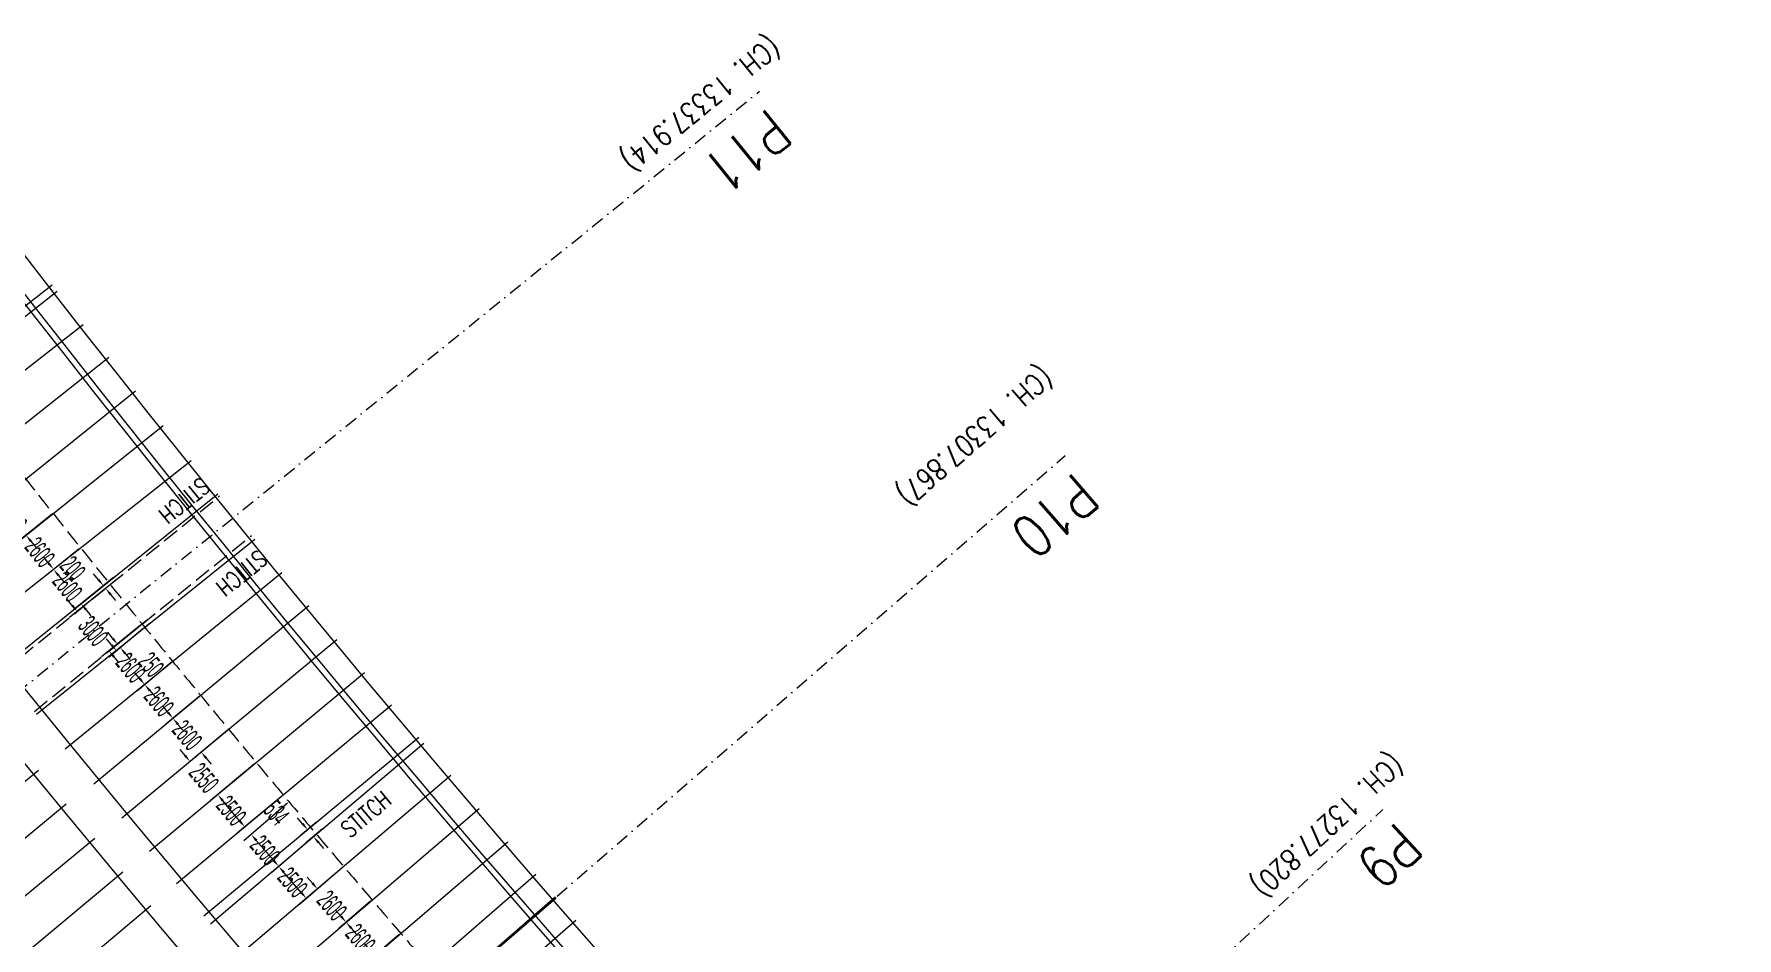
# Model space of a CAD drawing. Header units: millimetres. Extents: x 27228149 to 29012050, y 40856015 to 42918728.
# Drawn here: x 27565131 to 27665815, y 42130262 to 42183721 of the extents above; entities that cross this region are included whole.
import ezdxf
from ezdxf.enums import TextEntityAlignment as Align

# ---------------------------------------------------------------- set-up
doc = ezdxf.new("R2010")
doc.units = ezdxf.units.MM
doc.header["$LTSCALE"] = 0.05
doc.linetypes.add('DGN Style 3', pattern=[27349.722329, 19535.51595, -7814.20638])
doc.linetypes.add('DGN Style 4', pattern=[31276.361035, 15628.41276, -7814.20638, 19.535516, -7814.20638])
doc.layers.get('Defpoints').update_dxf_attribs({"lineweight": 0})
for name, color, linetype, lineweight in [('InnerEdge_NB', 7, 'Continuous', 0), ('InnerEdge_SB', 7, 'Continuous', 0), ('OuterEdge_SB', 7, 'Continuous', 0), ('PlacementCurve_NB', 1, 'DGN Style 3', 0), ('PlacementCurve_SB', 1, 'DGN Style 3', 0), ('S-_ANOT----_A-', 7, 'Continuous', 0), ('S-_ANOT----_T-', 7, 'Continuous', 0), ('S-_ANOTCHNG_T-', 7, 'Continuous', 13), ('S-_ANOTMTLE_A-', 4, 'Continuous', 40), ('S-_GRIDLINE_E- Adjusted', 6, 'DGN Style 4', 0), ('S-_SEG-----_E-NB', 3, 'Continuous', 13), ('S-_SEG-----_E-SB', 3, 'Continuous', 13), ('S-_WALLLBW-_E-', 40, 'Continuous', 13)]:
    doc.layers.add(name, color=color, linetype=linetype, lineweight=lineweight)
doc.styles.add('500T5', font='romans.shx', dxfattribs={"width": 0.8, "height": 2.5})
doc.styles.add('Styletxt', font='txt.shx')
doc.styles.add('StyleWORKING', font='WORKING.shx')
doc.dimstyles.new('dim300', dxfattribs={"dimtxt": 750, "dimasz": 750, "dimexe": 375, "dimexo": 375, "dimgap": 375, "dimtad": 1, "dimdec": 0, "dimzin": 11, "dimdsep": 46, "dimtxsty": 'StyleWORKING', "dimsah": 1, "dimcen": 0.09, "dimclrd": 7, "dimclre": 7, "dimadec": 4, "dimazin": 3, "dimtfac": 1, "dimtdec": 0, "dimtmove": 0, "dimatfit": 3, "dimfxl": 1, "dimtolj": 1, "dimtzin": 0, "dimlwd": 0, "dimlwe": 0, "dimarcsym": 0})

# ---------------------------------------------------------------- blocks, each defined once
blk = doc.blocks.new('*D434')
at = {"layer": 'Defpoints', "color": 0, "linetype": 'Continuous', "transparency": 16777216}
for p in [(27564635, 42157403), (27566304, 42155409), (27564657, 42154083)]:
    blk.add_point(p, dxfattribs=at)
at = {"layer": 'S-_ANOT----_A-', "color": 7, "linetype": 'Continuous', "lineweight": 0, "transparency": 16777216}
for p, q in [((27562738, 42156467), (27562450, 42156825)), ((27564945, 42153725), (27565234, 42153366))]:
    blk.add_line(p, q, dxfattribs=at)
at = {"layer": 'S-_ANOT----_A-', "linetype": 'Continuous', "transparency": 16777216}
for p, q in [((27564545, 42157331), (27562579, 42155748)), ((27566214, 42155337), (27564209, 42153723))]:
    blk.add_line(p, q, dxfattribs=at)
at = {"layer": 'S-_ANOT----_A-', "color": 7, "linetype": 'Continuous', "transparency": 16777216}
for points in [[(27562798, 42156515), (27562678, 42156419), (27563027, 42156109)], [(27565005, 42153773), (27564886, 42153677), (27564657, 42154083)]]:
    blk.add_solid(points, dxfattribs=at)
at = {"layer": 'S-_ANOT----_A-', "color": 0, "linetype": 'Continuous', "transparency": 16777216, "insert": (27563843, 42155097), "char_height": 1150, "attachment_point": 5, "rotation": 308.8299, "style": 'StyleWORKING'}
blk.add_mtext('\\A1;{\\W0.47826;\\C0;2600}', dxfattribs=at)
blk = doc.blocks.new('*D435')
at = {"layer": 'Defpoints', "color": 0, "linetype": 'Continuous', "transparency": 16777216}
for p in [(27566304, 42155409), (27567877, 42153338), (27566287, 42152058)]:
    blk.add_point(p, dxfattribs=at)
at = {"layer": 'S-_ANOT----_A-', "color": 7, "linetype": 'Continuous', "lineweight": 0, "transparency": 16777216}
for p, q in [((27564368, 42154441), (27564080, 42154800)), ((27566575, 42151700), (27566864, 42151341))]:
    blk.add_line(p, q, dxfattribs=at)
at = {"layer": 'S-_ANOT----_A-', "linetype": 'Continuous', "transparency": 16777216}
for p, q in [((27566214, 42155337), (27564209, 42153723)), ((27567788, 42153266), (27565839, 42151697))]:
    blk.add_line(p, q, dxfattribs=at)
at = {"layer": 'S-_ANOT----_A-', "color": 7, "linetype": 'Continuous', "transparency": 16777216}
for points in [[(27564428, 42154490), (27564309, 42154393), (27564657, 42154083)], [(27566635, 42151748), (27566516, 42151651), (27566287, 42152058)]]:
    blk.add_solid(points, dxfattribs=at)
at = {"layer": 'S-_ANOT----_A-', "color": 0, "linetype": 'Continuous', "transparency": 16777216, "insert": (27565473, 42153071), "char_height": 1150, "attachment_point": 5, "rotation": 308.8299, "style": 'StyleWORKING'}
blk.add_mtext('\\A1;{\\W0.47826;\\C0;2600}', dxfattribs=at)
blk = doc.blocks.new('*D436')
at = {"layer": 'Defpoints', "color": 0, "linetype": 'Continuous', "transparency": 16777216}
for p in [(27571680, 42148632), (27573324, 42146618), (27571678, 42145243)]:
    blk.add_point(p, dxfattribs=at)
at = {"layer": 'S-_ANOT----_A-', "linetype": 'Continuous', "transparency": 16777216}
for p, q in [((27571591, 42148558), (27569570, 42146869)), ((27573235, 42146544), (27571237, 42144874))]:
    blk.add_line(p, q, dxfattribs=at)
at = {"layer": 'S-_ANOT----_A-', "color": 7, "linetype": 'Continuous', "lineweight": 0, "transparency": 16777216}
for p, q in [((27569716, 42147591), (27569421, 42147944)), ((27571973, 42144890), (27572268, 42144537))]:
    blk.add_line(p, q, dxfattribs=at)
at = {"layer": 'S-_ANOT----_A-', "color": 7, "linetype": 'Continuous', "transparency": 16777216}
for points in [[(27569775, 42147640), (27569657, 42147542), (27570011, 42147238)], [(27572032, 42144939), (27571914, 42144841), (27571678, 42145243)]]:
    blk.add_solid(points, dxfattribs=at)
at = {"layer": 'S-_ANOT----_A-', "color": 0, "linetype": 'Continuous', "transparency": 16777216, "insert": (27570846, 42146241), "char_height": 1150, "attachment_point": 5, "rotation": 309.88348, "style": 'StyleWORKING'}
blk.add_mtext('\\A1;{\\W0.47826;\\C0;2600}', dxfattribs=at)
blk = doc.blocks.new('*D437')
at = {"layer": 'Defpoints', "color": 0, "linetype": 'Continuous', "transparency": 16777216}
for p in [(27573324, 42146618), (27574974, 42144608), (27573345, 42143248)]:
    blk.add_point(p, dxfattribs=at)
at = {"layer": 'S-_ANOT----_A-', "linetype": 'Continuous', "transparency": 16777216}
for p, q in [((27573235, 42146544), (27571237, 42144874)), ((27574885, 42144535), (27572904, 42142879))]:
    blk.add_line(p, q, dxfattribs=at)
at = {"layer": 'S-_ANOT----_A-', "color": 7, "linetype": 'Continuous', "lineweight": 0, "transparency": 16777216}
for p, q in [((27571383, 42145596), (27571088, 42145949)), ((27573640, 42142895), (27573935, 42142542))]:
    blk.add_line(p, q, dxfattribs=at)
at = {"layer": 'S-_ANOT----_A-', "color": 7, "linetype": 'Continuous', "transparency": 16777216}
for points in [[(27571442, 42145645), (27571325, 42145547), (27571678, 42145243)], [(27573699, 42142944), (27573582, 42142846), (27573345, 42143248)]]:
    blk.add_solid(points, dxfattribs=at)
at = {"layer": 'S-_ANOT----_A-', "color": 0, "linetype": 'Continuous', "transparency": 16777216, "insert": (27572513, 42144246), "char_height": 1150, "attachment_point": 5, "rotation": 309.88348, "style": 'StyleWORKING'}
blk.add_mtext('\\A1;{\\W0.47826;\\C0;2600}', dxfattribs=at)
blk = doc.blocks.new('*D438')
at = {"layer": 'Defpoints', "color": 0, "linetype": 'Continuous', "transparency": 16777216}
for p in [(27574974, 42144608), (27576629, 42142604), (27575013, 42141253)]:
    blk.add_point(p, dxfattribs=at)
at = {"layer": 'S-_ANOT----_A-', "linetype": 'Continuous', "transparency": 16777216}
for p, q in [((27574885, 42144535), (27572904, 42142879)), ((27576541, 42142530), (27574571, 42140884))]:
    blk.add_line(p, q, dxfattribs=at)
at = {"layer": 'S-_ANOT----_A-', "color": 7, "linetype": 'Continuous', "lineweight": 0, "transparency": 16777216}
for p, q in [((27573051, 42143601), (27572756, 42143954)), ((27575308, 42140900), (27575603, 42140547))]:
    blk.add_line(p, q, dxfattribs=at)
at = {"layer": 'S-_ANOT----_A-', "color": 7, "linetype": 'Continuous', "transparency": 16777216}
for points in [[(27573109, 42143650), (27572992, 42143552), (27573345, 42143248)], [(27575366, 42140949), (27575249, 42140851), (27575013, 42141253)]]:
    blk.add_solid(points, dxfattribs=at)
at = {"layer": 'S-_ANOT----_A-', "color": 0, "linetype": 'Continuous', "transparency": 16777216, "insert": (27574180, 42142251), "char_height": 1150, "attachment_point": 5, "rotation": 309.88348, "style": 'StyleWORKING'}
blk.add_mtext('\\A1;{\\W0.47826;\\C0;2600}', dxfattribs=at)
blk = doc.blocks.new('*D439')
at = {"layer": 'Defpoints', "color": 0, "linetype": 'Continuous', "transparency": 16777216}
for p in [(27576629, 42142604), (27574351, 42140700), (27578259, 42140642)]:
    blk.add_point(p, dxfattribs=at)
at = {"layer": 'S-_ANOT----_A-', "linetype": 'Continuous', "transparency": 16777216}
for p, q in [((27576541, 42142530), (27573910, 42140331)), ((27578171, 42140569), (27575545, 42138374))]:
    blk.add_line(p, q, dxfattribs=at)
at = {"layer": 'S-_ANOT----_A-', "color": 7, "linetype": 'Continuous', "lineweight": 0, "transparency": 16777216}
for p, q in [((27574056, 42141053), (27573761, 42141406)), ((27576281, 42138390), (27576576, 42138037))]:
    blk.add_line(p, q, dxfattribs=at)
at = {"layer": 'S-_ANOT----_A-', "color": 7, "linetype": 'Continuous', "transparency": 16777216}
for points in [[(27574115, 42141102), (27573997, 42141004), (27574351, 42140700)], [(27576340, 42138439), (27576222, 42138341), (27575986, 42138743)]]:
    blk.add_solid(points, dxfattribs=at)
at = {"layer": 'S-_ANOT----_A-', "color": 0, "linetype": 'Continuous', "transparency": 16777216, "insert": (27575169, 42139722), "char_height": 1150, "attachment_point": 5, "rotation": 309.88348, "style": 'StyleWORKING'}
blk.add_mtext('\\A1;{\\W0.47826;\\C0;2550}', dxfattribs=at)
blk = doc.blocks.new('*D440')
at = {"layer": 'Defpoints', "color": 0, "linetype": 'Continuous', "transparency": 16777216}
for p in [(27580208, 42138311), (27577970, 42136383), (27581818, 42136398)]:
    blk.add_point(p, dxfattribs=at)
at = {"layer": 'S-_ANOT----_A-', "linetype": 'Continuous', "transparency": 16777216}
for p, q in [((27580121, 42138236), (27577535, 42136008)), ((27581731, 42136323), (27579166, 42134114))]:
    blk.add_line(p, q, dxfattribs=at)
at = {"layer": 'S-_ANOT----_A-', "color": 7, "linetype": 'Continuous', "lineweight": 0, "transparency": 16777216}
blk.add_line((27579302, 42134838), (27578271, 42136035), dxfattribs=at)
at = {"layer": 'S-_ANOT----_A-', "color": 7, "linetype": 'Continuous', "transparency": 16777216}
for points in [[(27578329, 42136085), (27578213, 42135985), (27577970, 42136383)], [(27579360, 42134888), (27579244, 42134788), (27579602, 42134489)]]:
    blk.add_solid(points, dxfattribs=at)
at = {"layer": 'S-_ANOT----_A-', "color": 0, "linetype": 'Continuous', "transparency": 16777216, "insert": (27578787, 42135437), "char_height": 1150, "attachment_point": 5, "rotation": 310.73981, "style": 'StyleWORKING'}
blk.add_mtext('\\A1;{\\W0.47826;\\C0;2500}', dxfattribs=at)
blk = doc.blocks.new('*D441')
at = {"layer": 'Defpoints', "color": 0, "linetype": 'Continuous', "transparency": 16777216}
for p in [(27581818, 42136398), (27579602, 42134489), (27583433, 42134490)]:
    blk.add_point(p, dxfattribs=at)
at = {"layer": 'S-_ANOT----_A-', "linetype": 'Continuous', "transparency": 16777216}
for p, q in [((27581731, 42136323), (27579166, 42134114)), ((27583346, 42134415), (27580798, 42132220))]:
    blk.add_line(p, q, dxfattribs=at)
at = {"layer": 'S-_ANOT----_A-', "color": 7, "linetype": 'Continuous', "lineweight": 0, "transparency": 16777216}
blk.add_line((27580933, 42132944), (27579902, 42134141), dxfattribs=at)
at = {"layer": 'S-_ANOT----_A-', "color": 7, "linetype": 'Continuous', "transparency": 16777216}
for points in [[(27579960, 42134191), (27579844, 42134091), (27579602, 42134489)], [(27580991, 42132994), (27580875, 42132894), (27581233, 42132595)]]:
    blk.add_solid(points, dxfattribs=at)
at = {"layer": 'S-_ANOT----_A-', "color": 0, "linetype": 'Continuous', "transparency": 16777216, "insert": (27580419, 42133543), "char_height": 1150, "attachment_point": 5, "rotation": 310.73981, "style": 'StyleWORKING'}
blk.add_mtext('\\A1;{\\W0.47826;\\C0;2500}', dxfattribs=at)
blk = doc.blocks.new('*D442')
at = {"layer": 'Defpoints', "color": 0, "linetype": 'Continuous', "transparency": 16777216}
for p in [(27583433, 42134490), (27585118, 42132510), (27583584, 42131188)]:
    blk.add_point(p, dxfattribs=at)
at = {"layer": 'S-_ANOT----_A-', "linetype": 'Continuous', "transparency": 16777216}
for p, q in [((27583346, 42134415), (27581451, 42132783)), ((27585031, 42132435), (27583148, 42130813))]:
    blk.add_line(p, q, dxfattribs=at)
at = {"layer": 'S-_ANOT----_A-', "color": 7, "linetype": 'Continuous', "lineweight": 0, "transparency": 16777216}
for p, q in [((27581587, 42133507), (27581286, 42133855)), ((27583884, 42130840), (27584184, 42130491))]:
    blk.add_line(p, q, dxfattribs=at)
at = {"layer": 'S-_ANOT----_A-', "color": 7, "linetype": 'Continuous', "transparency": 16777216}
for points in [[(27581645, 42133557), (27581529, 42133456), (27581887, 42133158)], [(27583942, 42130890), (27583826, 42130789), (27583584, 42131188)]]:
    blk.add_solid(points, dxfattribs=at)
at = {"layer": 'S-_ANOT----_A-', "color": 0, "linetype": 'Continuous', "transparency": 16777216, "insert": (27582736, 42132174), "char_height": 1150, "attachment_point": 5, "rotation": 310.73981, "style": 'StyleWORKING'}
blk.add_mtext('\\A1;{\\W0.47826;\\C0;2600}', dxfattribs=at)
blk = doc.blocks.new('*D443')
at = {"layer": 'Defpoints', "color": 0, "linetype": 'Continuous', "transparency": 16777216}
for p in [(27585118, 42132510), (27586809, 42130535), (27585281, 42129218)]:
    blk.add_point(p, dxfattribs=at)
at = {"layer": 'S-_ANOT----_A-', "linetype": 'Continuous', "transparency": 16777216}
for p, q in [((27585031, 42132435), (27583148, 42130813)), ((27586722, 42130460), (27584845, 42128843))]:
    blk.add_line(p, q, dxfattribs=at)
at = {"layer": 'S-_ANOT----_A-', "color": 7, "linetype": 'Continuous', "lineweight": 0, "transparency": 16777216}
for p, q in [((27583283, 42131537), (27582983, 42131885)), ((27585581, 42128870), (27585881, 42128521))]:
    blk.add_line(p, q, dxfattribs=at)
at = {"layer": 'S-_ANOT----_A-', "color": 7, "linetype": 'Continuous', "transparency": 16777216}
for points in [[(27583342, 42131587), (27583225, 42131487), (27583584, 42131188)], [(27585639, 42128920), (27585523, 42128820), (27585281, 42129218)]]:
    blk.add_solid(points, dxfattribs=at)
at = {"layer": 'S-_ANOT----_A-', "color": 0, "linetype": 'Continuous', "transparency": 16777216, "insert": (27584433, 42130204), "char_height": 1150, "attachment_point": 5, "rotation": 310.73981, "style": 'StyleWORKING'}
blk.add_mtext('\\A1;{\\W0.47826;\\C0;2600}', dxfattribs=at)
blk = doc.blocks.new('*D889')
at = {"layer": 'Defpoints', "color": 0, "linetype": 'Continuous', "transparency": 16777216}
for p in [(27581305, 42136665), (27581923, 42137187), (27582268, 42136780)]:
    blk.add_point(p, dxfattribs=at)
at = {"layer": 'S-_ANOT----_A-', "color": 7, "linetype": 'Continuous', "lineweight": 0, "transparency": 16777216}
for p, q in [((27581008, 42137016), (27580711, 42137368)), ((27581945, 42135905), (27582242, 42135554))]:
    blk.add_line(p, q, dxfattribs=at)
at = {"layer": 'S-_ANOT----_A-', "linetype": 'Continuous', "transparency": 16777216}
for p, q in [((27581835, 42137112), (27580865, 42136294)), ((27582180, 42136706), (27581209, 42135886))]:
    blk.add_line(p, q, dxfattribs=at)
at = {"layer": 'S-_ANOT----_A-', "color": 7, "linetype": 'Continuous', "transparency": 16777216}
for points in [[(27581067, 42137066), (27580949, 42136967), (27581305, 42136665)], [(27582004, 42135955), (27581887, 42135856), (27581649, 42136257)]]:
    blk.add_solid(points, dxfattribs=at)
at = {"layer": 'S-_ANOT----_A-', "color": 0, "linetype": 'Continuous', "transparency": 16777216, "insert": (27579457, 42137663), "char_height": 1150, "attachment_point": 5, "rotation": 310.14488, "style": 'StyleWORKING'}
blk.add_mtext('\\A1;{\\W0.47826;\\C0;534}', dxfattribs=at)
blk = doc.blocks.new('*D890')
at = {"layer": 'Defpoints', "color": 0, "linetype": 'Continuous', "transparency": 16777216}
for p in [(27569923, 42151649), (27570049, 42151494), (27569235, 42151090)]:
    blk.add_point(p, dxfattribs=at)
at = {"layer": 'S-_ANOT----_A-', "color": 7, "linetype": 'Continuous', "lineweight": 0, "transparency": 16777216}
for p, q in [((27568945, 42151447), (27568655, 42151804)), ((27569651, 42150578), (27569941, 42150221))]:
    blk.add_line(p, q, dxfattribs=at)
at = {"layer": 'S-_ANOT----_A-', "linetype": 'Continuous', "transparency": 16777216}
for p, q in [((27569834, 42151577), (27568789, 42150728)), ((27569960, 42151422), (27568915, 42150573))]:
    blk.add_line(p, q, dxfattribs=at)
at = {"layer": 'S-_ANOT----_A-', "color": 7, "linetype": 'Continuous', "transparency": 16777216}
for points in [[(27569005, 42151496), (27568886, 42151399), (27569235, 42151090)], [(27569711, 42150626), (27569592, 42150530), (27569361, 42150935)]]:
    blk.add_solid(points, dxfattribs=at)
at = {"layer": 'S-_ANOT----_A-', "color": 0, "linetype": 'Continuous', "transparency": 16777216, "insert": (27567416, 42152108), "char_height": 1150, "attachment_point": 5, "rotation": 309.08413, "style": 'StyleWORKING'}
blk.add_mtext('\\A1;{\\W0.47826;\\C0;200}', dxfattribs=at)
blk = doc.blocks.new('*D891')
at = {"layer": 'Defpoints', "color": 0, "linetype": 'Continuous', "transparency": 16777216}
for p in [(27571947, 42149167), (27572105, 42148973), (27570069, 42147630)]:
    blk.add_point(p, dxfattribs=at)
at = {"layer": 'S-_ANOT----_A-', "linetype": 'Continuous', "transparency": 16777216}
for p, q in [((27571858, 42149094), (27569624, 42147266)), ((27572016, 42148900), (27569782, 42147072))]:
    blk.add_line(p, q, dxfattribs=at)
at = {"layer": 'S-_ANOT----_A-', "color": 7, "linetype": 'Continuous', "lineweight": 0, "transparency": 16777216}
for p, q in [((27569778, 42147986), (27569486, 42148342)), ((27570518, 42147080), (27570810, 42146724))]:
    blk.add_line(p, q, dxfattribs=at)
at = {"layer": 'S-_ANOT----_A-', "color": 7, "linetype": 'Continuous', "transparency": 16777216}
for points in [[(27569837, 42148035), (27569718, 42147937), (27570069, 42147630)], [(27570578, 42147129), (27570459, 42147032), (27570227, 42147436)]]:
    blk.add_solid(points, dxfattribs=at)
at = {"layer": 'S-_ANOT----_A-', "color": 0, "linetype": 'Continuous', "transparency": 16777216, "insert": (27572052, 42146424), "char_height": 1150, "attachment_point": 5, "rotation": 309.29196, "style": 'StyleWORKING'}
blk.add_mtext('\\A1;{\\W0.47826;\\C0;250}', dxfattribs=at)
blk = doc.blocks.new('*D1105')
at = {"layer": 'Defpoints', "color": 0, "linetype": 'Continuous', "transparency": 16777216}
for p in [(27567877, 42153338), (27569507, 42151312), (27567917, 42150032)]:
    blk.add_point(p, dxfattribs=at)
at = {"layer": 'S-_ANOT----_A-', "color": 7, "linetype": 'Continuous', "lineweight": 0, "transparency": 16777216}
for p, q in [((27565999, 42152416), (27565710, 42152775)), ((27568206, 42149674), (27568494, 42149316))]:
    blk.add_line(p, q, dxfattribs=at)
at = {"layer": 'S-_ANOT----_A-', "linetype": 'Continuous', "transparency": 16777216}
for p, q in [((27567788, 42153266), (27565839, 42151697)), ((27569418, 42151240), (27567469, 42149672))]:
    blk.add_line(p, q, dxfattribs=at)
at = {"layer": 'S-_ANOT----_A-', "color": 7, "linetype": 'Continuous', "transparency": 16777216}
for points in [[(27566058, 42152464), (27565939, 42152368), (27566287, 42152058)], [(27568265, 42149722), (27568146, 42149626), (27567917, 42150032)]]:
    blk.add_solid(points, dxfattribs=at)
at = {"layer": 'S-_ANOT----_A-', "color": 0, "linetype": 'Continuous', "transparency": 16777216, "insert": (27567103, 42151046), "char_height": 1150, "attachment_point": 5, "rotation": 308.8299, "style": 'StyleWORKING'}
blk.add_mtext('\\A1;{\\W0.47826;\\C0;2600}', dxfattribs=at)
blk = doc.blocks.new('*D1106')
at = {"layer": 'Defpoints', "color": 0, "linetype": 'Continuous', "transparency": 16777216}
for p in [(27569633, 42151157), (27571522, 42148826), (27569567, 42147241)]:
    blk.add_point(p, dxfattribs=at)
at = {"layer": 'S-_ANOT----_A-', "linetype": 'Continuous', "transparency": 16777216}
for p, q in [((27569544, 42151084), (27567231, 42149210)), ((27571433, 42148754), (27569120, 42146879))]:
    blk.add_line(p, q, dxfattribs=at)
at = {"layer": 'S-_ANOT----_A-', "color": 7, "linetype": 'Continuous', "lineweight": 0, "transparency": 16777216}
for p, q in [((27567388, 42149929), (27567098, 42150287)), ((27569856, 42146884), (27570146, 42146527))]:
    blk.add_line(p, q, dxfattribs=at)
at = {"layer": 'S-_ANOT----_A-', "color": 7, "linetype": 'Continuous', "transparency": 16777216}
for points in [[(27567448, 42149978), (27567328, 42149881), (27567678, 42149572)], [(27569916, 42146932), (27569797, 42146836), (27569567, 42147241)]]:
    blk.add_solid(points, dxfattribs=at)
at = {"layer": 'S-_ANOT----_A-', "color": 0, "linetype": 'Continuous', "transparency": 16777216, "insert": (27568623, 42148407), "char_height": 1150, "attachment_point": 5, "rotation": 309.02322, "style": 'StyleWORKING'}
blk.add_mtext('\\A1;{\\W0.47826;\\C0;3000}', dxfattribs=at)
blk = doc.blocks.new('*D1107')
at = {"layer": 'Defpoints', "color": 0, "linetype": 'Continuous', "transparency": 16777216}
for p in [(27578259, 42140642), (27575986, 42138743), (27579862, 42138724)]:
    blk.add_point(p, dxfattribs=at)
at = {"layer": 'S-_ANOT----_A-', "linetype": 'Continuous', "transparency": 16777216}
for p, q in [((27578171, 42140569), (27575545, 42138374)), ((27579774, 42138650), (27577148, 42136456))]:
    blk.add_line(p, q, dxfattribs=at)
at = {"layer": 'S-_ANOT----_A-', "color": 7, "linetype": 'Continuous', "lineweight": 0, "transparency": 16777216}
blk.add_line((27577294, 42137178), (27576281, 42138390), dxfattribs=at)
at = {"layer": 'S-_ANOT----_A-', "color": 7, "linetype": 'Continuous', "transparency": 16777216}
for points in [[(27576340, 42138439), (27576222, 42138341), (27575986, 42138743)], [(27577353, 42137227), (27577235, 42137128), (27577589, 42136825)]]:
    blk.add_solid(points, dxfattribs=at)
at = {"layer": 'S-_ANOT----_A-', "color": 0, "linetype": 'Continuous', "transparency": 16777216, "insert": (27576789, 42137785), "char_height": 1150, "attachment_point": 5, "rotation": 309.88348, "style": 'StyleWORKING'}
blk.add_mtext('\\A1;{\\W0.47826;\\C0;2500}', dxfattribs=at)
blk = doc.blocks.new('*D1108')
at = {"layer": 'Defpoints', "color": 0, "linetype": 'Continuous', "transparency": 16777216}
for p in [(27586809, 42130535), (27588506, 42128565), (27586977, 42127248)]:
    blk.add_point(p, dxfattribs=at)
at = {"layer": 'S-_ANOT----_A-', "linetype": 'Continuous', "transparency": 16777216}
for p, q in [((27586722, 42130460), (27584845, 42128843)), ((27588419, 42128490), (27586542, 42126873))]:
    blk.add_line(p, q, dxfattribs=at)
at = {"layer": 'S-_ANOT----_A-', "color": 7, "linetype": 'Continuous', "lineweight": 0, "transparency": 16777216}
for p, q in [((27584980, 42129567), (27584680, 42129915)), ((27587278, 42126900), (27587578, 42126551))]:
    blk.add_line(p, q, dxfattribs=at)
at = {"layer": 'S-_ANOT----_A-', "color": 7, "linetype": 'Continuous', "transparency": 16777216}
for points in [[(27585038, 42129617), (27584922, 42129517), (27585281, 42129218)], [(27587336, 42126950), (27587219, 42126850), (27586977, 42127248)]]:
    blk.add_solid(points, dxfattribs=at)
at = {"layer": 'S-_ANOT----_A-', "color": 0, "linetype": 'Continuous', "transparency": 16777216, "insert": (27586130, 42128234), "char_height": 1150, "attachment_point": 5, "rotation": 310.73981, "style": 'StyleWORKING'}
blk.add_mtext('\\A1;{\\W0.47826;\\C0;2600}', dxfattribs=at)

msp = doc.modelspace()

# ---------------------------------------------------------------- linework, layer by layer
at = {"layer": 'InnerEdge_NB'}
msp.add_lwpolyline([(27283724.5, 42878514.7, -0.05681569), (27345588.8, 42682480.7), (27368075.3, 42566916.3, 0.02637051), (27393633.3, 42464653, 0.04266183), (27458420.2, 42303807.1, 0.10756079), (27699785.7, 42006839.6, 0.02696897), (27783127.3, 41947329.2), (27839783.5, 41911319.6)], format="xyb", dxfattribs=at)
at = {"layer": 'InnerEdge_SB', "extrusion": (0, 0, -1)}
msp.add_lwpolyline([(-27784629.2, 41949692.3, 0.02696897), (-27701533.2, 42009027.3, 0.10756079), (-27460918.9, 42305070.6, 0.0691101), (-27370363.7, 42569291.8)], format="xyb", dxfattribs=at)
at = {"layer": 'OuterEdge_SB'}
msp.add_arc((28261355.6, 42709836.2), 882808.3, 206.7701516, 231.3876643, dxfattribs=at)
at = {"layer": 'PlacementCurve_NB'}
msp.add_lwpolyline([(27288809.3, 42846343.4, -0.04804772), (27337834.2, 42680971.8), (27359958.8, 42567267.3, 0.06908938), (27451045.4, 42301107.2, 0.10799588), (27694979, 42000696.1, 0.01931931), (27725549.4, 41977271, 0.01464763), (27778701.6, 41940923.9), (27835716.4, 41904662.4)], format="xyb", dxfattribs=at)
at = {"layer": 'PlacementCurve_SB'}
msp.add_lwpolyline([(27305541.4, 42854039, -0.04828576), (27355899.2, 42684467.3), (27377998.9, 42570890.3, 0.06887083), (27467496.8, 42309348.2, 0.11109493), (27715510, 42007942.3, 0.02812503), (27802629.8, 41947720.4), (27845874.9, 41921290)], format="xyb", dxfattribs=at)
at = {"layer": 'S-_GRIDLINE_E- Adjusted'}
for p, q in [((27547111.3, 42130973), (27608022.7, 42180339)), ((27566530.3, 42107119.4), (27626094.5, 42158787.6)), ((27585989.9, 42083215.8), (27644876.9, 42137852.6))]:
    msp.add_line(p, q, dxfattribs=at)
at = {"layer": 'S-_SEG-----_E-NB'}
for p, q in [((27555003.1, 42131710.1), (27565402, 42140192.2)), ((27556699.2, 42129657.4), (27567038.1, 42138199.2)), ((27558366.8, 42127639.2), (27568725.1, 42136156.3)), ((27560059.6, 42125590.6), (27570377.6, 42134167)), ((27561749.3, 42123545.7), (27572041.2, 42132176))]:
    msp.add_line(p, q, dxfattribs=at)
at = {"layer": 'S-_SEG-----_E-SB'}
for p, q in [((27553162.3, 42158733.3), (27566207.8, 42168885.1)), ((27553475.1, 42158331.5), (27566503.9, 42168504.9)), ((27555027, 42156345.4), (27568030.2, 42166551.3)), ((27556596.8, 42154348), (27569549.6, 42164618)), ((27558234.5, 42152276.4), (27571136.2, 42162610.8)), ((27559852.7, 42150241.8), (27572754.8, 42160575.4)), ((27561439.9, 42148257.8), (27574416.7, 42158498.4)), ((27563114.6, 42146177), (27576001.7, 42156529.3)), ((27565282.1, 42143502.5), (27578179, 42153843.2)), ((27566965.7, 42141439.4), (27579782.6, 42151878.5)), ((27568660.8, 42139374.8), (27581386.5, 42149925)), ((27570316.7, 42137370), (27583042.1, 42147920.5)), ((27571953, 42135400.6), (27584664.9, 42145967.3)), ((27573556, 42133482.2), (27586268, 42144048.9)), ((27575168.5, 42131563.4), (27587872.8, 42142139.6)), ((27575562.4, 42131096.2), (27588172.8, 42141783.9)), ((27577187.3, 42129176.3), (27589777.8, 42139887.3)), ((27578888.7, 42127177.5), (27591446.6, 42137926.7)), ((27580579.8, 42125202.6), (27593137.7, 42135951.8)), ((27582313.2, 42123190.2), (27594797.4, 42134024.9)), ((27583458.5, 42121869.8), (27595945.4, 42132701.4)), ((27583507.7, 42121813.1), (27595994.6, 42132644.7)), ((27584672.1, 42120470.7), (27597156.3, 42131305.5))]:
    msp.add_line(p, q, dxfattribs=at)
at = {"layer": 'S-_SEG-----_E-SB', "linetype": 'DGN Style 3'}
for p, q in [((27563262.9, 42145994), (27576104.7, 42156401.7)), ((27565151.8, 42143663.3), (27577993.6, 42154071))]:
    msp.add_line(p, q, dxfattribs=at)
at = {"layer": 'S-_WALLLBW-_E-'}
for radius in [881058.3, 882458.3]:
    msp.add_arc((28261355.6, 42709836.2), radius, 206.7701516, 231.3876645, dxfattribs=at)

# ---------------------------------------------------------------- texts
at = {"layer": 'S-_ANOT----_T-', "linetype": 'Continuous', "style": 'Styletxt', "width": 0.75}
for rotation, p in [(219.145751, (27574979, 42157556.2)), (219.145751, (27578372.4, 42153270)), (39.981398, (27583813.5, 42136132.3))]:
    msp.add_text('STITCH', height=1000, rotation=rotation, dxfattribs=at).set_placement(p)
at = {"layer": 'S-_ANOTCHNG_T-', "style": '500T5', "width": 0.8}
for s, rotation, p in [('(CH. 13337.914)', 219.0232, (27609397, 42182702.8)), ('(CH. 13307.867)', 220.9396, (27625499.9, 42163203)), ('(CH. 13277.820)', 222.8559, (27646228.4, 42140340.7))]:
    msp.add_text(s, height=1250, rotation=rotation, dxfattribs=at).set_placement(p, align=Align.TOP_LEFT)
at = {"layer": 'S-_ANOTMTLE_A-', "linetype": 'Continuous', "style": '500T5', "width": 0.8}
for s, rotation, p in [('P11', 219.0232, (27610118, 42177452.3)), ('P10', 220.9396, (27628285.2, 42155972.6)), ('P9', 222.8559, (27647405.4, 42135361.5))]:
    msp.add_text(s, height=2500, rotation=rotation, dxfattribs=at).set_placement(p, align=Align.TOP_LEFT)

# ---------------------------------------------------------------- dimensions: what is measured, and where the dimension line sits
at = {"layer": 'S-_ANOT----_A-', "linetype": 'Continuous'}
for base, p1, p2, angle, override, picture, middle, turn in [((27564656.9, 42154083.1), (27564634.5, 42157402.9), (27566303.7, 42155408.6), 128.829901, {"dimscale": 1000, "dimtxt": 1.15, "dimasz": 0.46, "dimexe": 0.575, "dimexo": 0.115, "dimgap": 0.2875, "dimtad": 1, "dimjust": 0, "dimtih": 0, "dimtoh": 0, "dimlfac": 1, "dimsah": 1, "dimcen": 0, "dimse1": 0, "dimse2": 0, "dimclre": 256, "dimclrt": 0, "dimtol": 0, "dimtfac": 1, "dimtofl": 0, "dimtmove": 2, "dimatfit": 3, "dimfrac": 0, "dimtolj": 1, "dimlwe": 65535}, '*D434', (27563842.8, 42155096.8), 308.829901), ((27566287, 42152057.9), (27566303.7, 42155408.6), (27567877.2, 42153337.8), 128.829901, {"dimscale": 1000, "dimtxt": 1.15, "dimasz": 0.46, "dimexe": 0.575, "dimexo": 0.115, "dimgap": 0.2875, "dimtad": 1, "dimjust": 0, "dimtih": 0, "dimtoh": 0, "dimlfac": 1, "dimsah": 1, "dimcen": 0, "dimse1": 0, "dimse2": 0, "dimclre": 256, "dimclrt": 0, "dimtol": 0, "dimtfac": 1, "dimtofl": 0, "dimtmove": 2, "dimatfit": 3, "dimfrac": 0, "dimtolj": 1, "dimlwe": 65535}, '*D435', (27565473, 42153071.4), 308.829901), ((27569235, 42151090.4), (27570049.4, 42151494.1), (27569923.3, 42151649.4), 129.084125, {"dimscale": 1000, "dimtxt": 1.15, "dimasz": 0.46, "dimexe": 0.575, "dimexo": 0.115, "dimgap": 0.2875, "dimtad": 1, "dimtih": 0, "dimtoh": 0, "dimlfac": 1, "dimsah": 1, "dimcen": 0, "dimse1": 0, "dimse2": 0, "dimclre": 256, "dimclrt": 0, "dimtol": 0, "dimtfac": 1, "dimtofl": 0, "dimtmove": 2, "dimatfit": 3, "dimfrac": 0, "dimtolj": 1, "dimlwe": 65535}, '*D890', (27567416, 42152107.6), 309.084125), ((27567917.2, 42150032.4), (27567877.2, 42153337.8), (27569507.4, 42151312.3), 128.829901, {"dimscale": 1000, "dimtxt": 1.15, "dimasz": 0.46, "dimexe": 0.575, "dimexo": 0.115, "dimgap": 0.2875, "dimtad": 1, "dimjust": 0, "dimtih": 0, "dimtoh": 0, "dimlfac": 1, "dimsah": 1, "dimcen": 0, "dimse1": 0, "dimse2": 0, "dimclre": 256, "dimclrt": 0, "dimtol": 0, "dimtfac": 1, "dimtofl": 0, "dimtmove": 2, "dimatfit": 3, "dimfrac": 0, "dimtolj": 1, "dimlwe": 65535}, '*D1105', (27567103.2, 42151046), 308.829901), ((27569566.5, 42147241.3), (27569633.1, 42151156.7), (27571522, 42148826), 129.023218, {"dimscale": 1000, "dimtxt": 1.15, "dimasz": 0.46, "dimexe": 0.575, "dimexo": 0.115, "dimgap": 0.2875, "dimtad": 1, "dimjust": 0, "dimtih": 0, "dimtoh": 0, "dimlfac": 1, "dimsah": 1, "dimcen": 0, "dimse1": 0, "dimse2": 0, "dimclre": 256, "dimclrt": 0, "dimtol": 0, "dimtfac": 1, "dimtofl": 0, "dimtmove": 2, "dimatfit": 3, "dimfrac": 0, "dimtolj": 1, "dimlwe": 65535}, '*D1106', (27568623.2, 42148407.5), 309.023218), ((27571678.3, 42145242.9), (27571679.7, 42148632.1), (27573323.7, 42146617.8), 129.883476, {"dimscale": 1000, "dimtxt": 1.15, "dimasz": 0.46, "dimexe": 0.575, "dimexo": 0.115, "dimgap": 0.2875, "dimtad": 1, "dimjust": 0, "dimtih": 0, "dimtoh": 0, "dimlfac": 1, "dimsah": 1, "dimcen": 0, "dimse1": 0, "dimse2": 0, "dimclre": 256, "dimclrt": 0, "dimtol": 0, "dimtfac": 1, "dimtofl": 0, "dimtmove": 2, "dimatfit": 3, "dimfrac": 0, "dimtolj": 1, "dimlwe": 65535}, '*D436', (27570845.9, 42146241.3), 309.883476), ((27570068.8, 42147630), (27572105.1, 42148973.2), (27571946.8, 42149166.6), 129.291959, {"dimscale": 1000, "dimtxt": 1.15, "dimasz": 0.46, "dimexe": 0.575, "dimexo": 0.115, "dimgap": 0.2875, "dimtad": 1, "dimtih": 0, "dimtoh": 0, "dimlfac": 1, "dimsah": 1, "dimcen": 0, "dimse1": 0, "dimse2": 0, "dimclre": 256, "dimclrt": 0, "dimtol": 0, "dimtfac": 1, "dimtofl": 0, "dimtmove": 2, "dimatfit": 3, "dimfrac": 0, "dimtolj": 1, "dimlwe": 65535}, '*D891', (27572051.6, 42146424.5), 309.291959), ((27573345.5, 42143247.9), (27573323.7, 42146617.8), (27574973.5, 42144608.4), 129.883476, {"dimscale": 1000, "dimtxt": 1.15, "dimasz": 0.46, "dimexe": 0.575, "dimexo": 0.115, "dimgap": 0.2875, "dimtad": 1, "dimjust": 0, "dimtih": 0, "dimtoh": 0, "dimlfac": 1, "dimsah": 1, "dimcen": 0, "dimse1": 0, "dimse2": 0, "dimclre": 256, "dimclrt": 0, "dimtol": 0, "dimtfac": 1, "dimtofl": 0, "dimtmove": 2, "dimatfit": 3, "dimfrac": 0, "dimtolj": 1, "dimlwe": 65535}, '*D437', (27572513, 42144246.3), 309.883476), ((27575012.6, 42141252.8), (27574973.5, 42144608.4), (27576629.3, 42142603.7), 129.883476, {"dimscale": 1000, "dimtxt": 1.15, "dimasz": 0.46, "dimexe": 0.575, "dimexo": 0.115, "dimgap": 0.2875, "dimtad": 1, "dimjust": 0, "dimtih": 0, "dimtoh": 0, "dimlfac": 1, "dimsah": 1, "dimcen": 0, "dimse1": 0, "dimse2": 0, "dimclre": 256, "dimclrt": 0, "dimtol": 0, "dimtfac": 1, "dimtofl": 0, "dimtmove": 2, "dimatfit": 3, "dimfrac": 0, "dimtolj": 1, "dimlwe": 65535}, '*D438', (27574180.1, 42142251.2), 309.883476), ((27574350.8, 42140699.7), (27578258.8, 42140642.3), (27576629.3, 42142603.7), 129.883476, {"dimscale": 1000, "dimtxt": 1.15, "dimasz": 0.46, "dimexe": 0.575, "dimexo": 0.115, "dimgap": 0.2875, "dimtad": 1, "dimtih": 0, "dimtoh": 0, "dimlfac": 1, "dimsah": 1, "dimcen": 0, "dimse1": 0, "dimse2": 0, "dimclre": 256, "dimclrt": 0, "dimtol": 0, "dimtfac": 1, "dimtofl": 0, "dimtmove": 2, "dimatfit": 3, "dimfrac": 0, "dimtolj": 1, "dimlwe": 65535}, '*D439', (27575169.4, 42139722.3), 309.883476), ((27575985.9, 42138743), (27579861.9, 42138724), (27578258.8, 42140642.3), 129.883476, {"dimscale": 1000, "dimtxt": 1.15, "dimasz": 0.46, "dimexe": 0.575, "dimexo": 0.115, "dimgap": 0.2875, "dimtad": 1, "dimtih": 0, "dimtoh": 0, "dimlfac": 1, "dimsah": 1, "dimcen": 0, "dimse1": 0, "dimse2": 0, "dimclre": 256, "dimclrt": 0, "dimtol": 0, "dimtfac": 1, "dimtofl": 0, "dimtmove": 2, "dimatfit": 3, "dimfrac": 0, "dimtolj": 1, "dimlwe": 65535}, '*D1107', (27576788.5, 42137784.7), 309.883476), ((27581304.5598, 42136664.809), (27582268.3953, 42136779.7651), (27581923.2696, 42137186.6398), 130.144876, {"dimscale": 1000, "dimtxt": 1.15, "dimasz": 0.46, "dimexe": 0.575, "dimexo": 0.115, "dimgap": 0.2875, "dimtad": 1, "dimtih": 0, "dimtoh": 0, "dimlfac": 1, "dimsah": 1, "dimcen": 0, "dimse1": 0, "dimse2": 0, "dimclre": 256, "dimclrt": 0, "dimtol": 0, "dimtfac": 1, "dimtofl": 0, "dimtmove": 2, "dimatfit": 3, "dimfrac": 0, "dimtolj": 1, "dimlwe": 65535}, '*D889', (27579457.0201, 42137662.6637), 310.144876), ((27577970.5, 42136383.3), (27581817.9, 42136398), (27580208.3, 42138310.9), 130.739811, {"dimscale": 1000, "dimtxt": 1.15, "dimasz": 0.46, "dimexe": 0.575, "dimexo": 0.115, "dimgap": 0.2875, "dimtad": 1, "dimtih": 0, "dimtoh": 0, "dimlfac": 1, "dimsah": 1, "dimcen": 0, "dimse1": 0, "dimse2": 0, "dimclre": 256, "dimclrt": 0, "dimtol": 0, "dimtfac": 1, "dimtofl": 0, "dimtmove": 2, "dimatfit": 3, "dimfrac": 0, "dimtolj": 1, "dimlwe": 65535}, '*D440', (27578787.2, 42135437.2), 310.739811), ((27579601.9, 42134489.2), (27583432.9, 42134489.6), (27581817.9, 42136398), 130.739811, {"dimscale": 1000, "dimtxt": 1.15, "dimasz": 0.46, "dimexe": 0.575, "dimexo": 0.115, "dimgap": 0.2875, "dimtad": 1, "dimtih": 0, "dimtoh": 0, "dimlfac": 1, "dimsah": 1, "dimcen": 0, "dimse1": 0, "dimse2": 0, "dimclre": 256, "dimclrt": 0, "dimtol": 0, "dimtfac": 1, "dimtofl": 0, "dimtmove": 2, "dimatfit": 3, "dimfrac": 0, "dimtolj": 1, "dimlwe": 65535}, '*D441', (27580418.7, 42133543.1), 310.739811), ((27583583.7, 42131188), (27583432.9, 42134489.6), (27585118.2, 42132509.8), 130.739811, {"dimscale": 1000, "dimtxt": 1.15, "dimasz": 0.46, "dimexe": 0.575, "dimexo": 0.115, "dimgap": 0.2875, "dimtad": 1, "dimjust": 0, "dimtih": 0, "dimtoh": 0, "dimlfac": 1, "dimsah": 1, "dimcen": 0, "dimse1": 0, "dimse2": 0, "dimclre": 256, "dimclrt": 0, "dimtol": 0, "dimtfac": 1, "dimtofl": 0, "dimtmove": 2, "dimatfit": 3, "dimfrac": 0, "dimtolj": 1, "dimlwe": 65535}, '*D442', (27582736.4, 42132173.9), 310.739811), ((27585280.5, 42129218.1), (27585118.2, 42132509.8), (27586809.2, 42130534.8), 130.739811, {"dimscale": 1000, "dimtxt": 1.15, "dimasz": 0.46, "dimexe": 0.575, "dimexo": 0.115, "dimgap": 0.2875, "dimtad": 1, "dimjust": 0, "dimtih": 0, "dimtoh": 0, "dimlfac": 1, "dimsah": 1, "dimcen": 0, "dimse1": 0, "dimse2": 0, "dimclre": 256, "dimclrt": 0, "dimtol": 0, "dimtfac": 1, "dimtofl": 0, "dimtmove": 2, "dimatfit": 3, "dimfrac": 0, "dimtolj": 1, "dimlwe": 65535}, '*D443', (27584433.2, 42130204), 310.739811), ((27586977.4, 42127248.1), (27586809.2, 42130534.8), (27588506.1, 42128564.9), 130.739811, {"dimscale": 1000, "dimtxt": 1.15, "dimasz": 0.46, "dimexe": 0.575, "dimexo": 0.115, "dimgap": 0.2875, "dimtad": 1, "dimjust": 0, "dimtih": 0, "dimtoh": 0, "dimlfac": 1, "dimsah": 1, "dimcen": 0, "dimse1": 0, "dimse2": 0, "dimclre": 256, "dimclrt": 0, "dimtol": 0, "dimtfac": 1, "dimtofl": 0, "dimtmove": 2, "dimatfit": 3, "dimfrac": 0, "dimtolj": 1, "dimlwe": 65535}, '*D1108', (27586130, 42128234), 310.739811)]:
    dim = msp.add_linear_dim(base=base, p1=p1, p2=p2, angle=angle, text='{\\W0.47826;\\C0;<>}', dimstyle='dim300', override=override, dxfattribs=at)
    dim.commit()
    dim.dimension.update_dxf_attribs({"geometry": picture, "text_midpoint": middle, "dimtype": 160, "text_rotation": turn})

doc.saveas('drawing.dxf')
